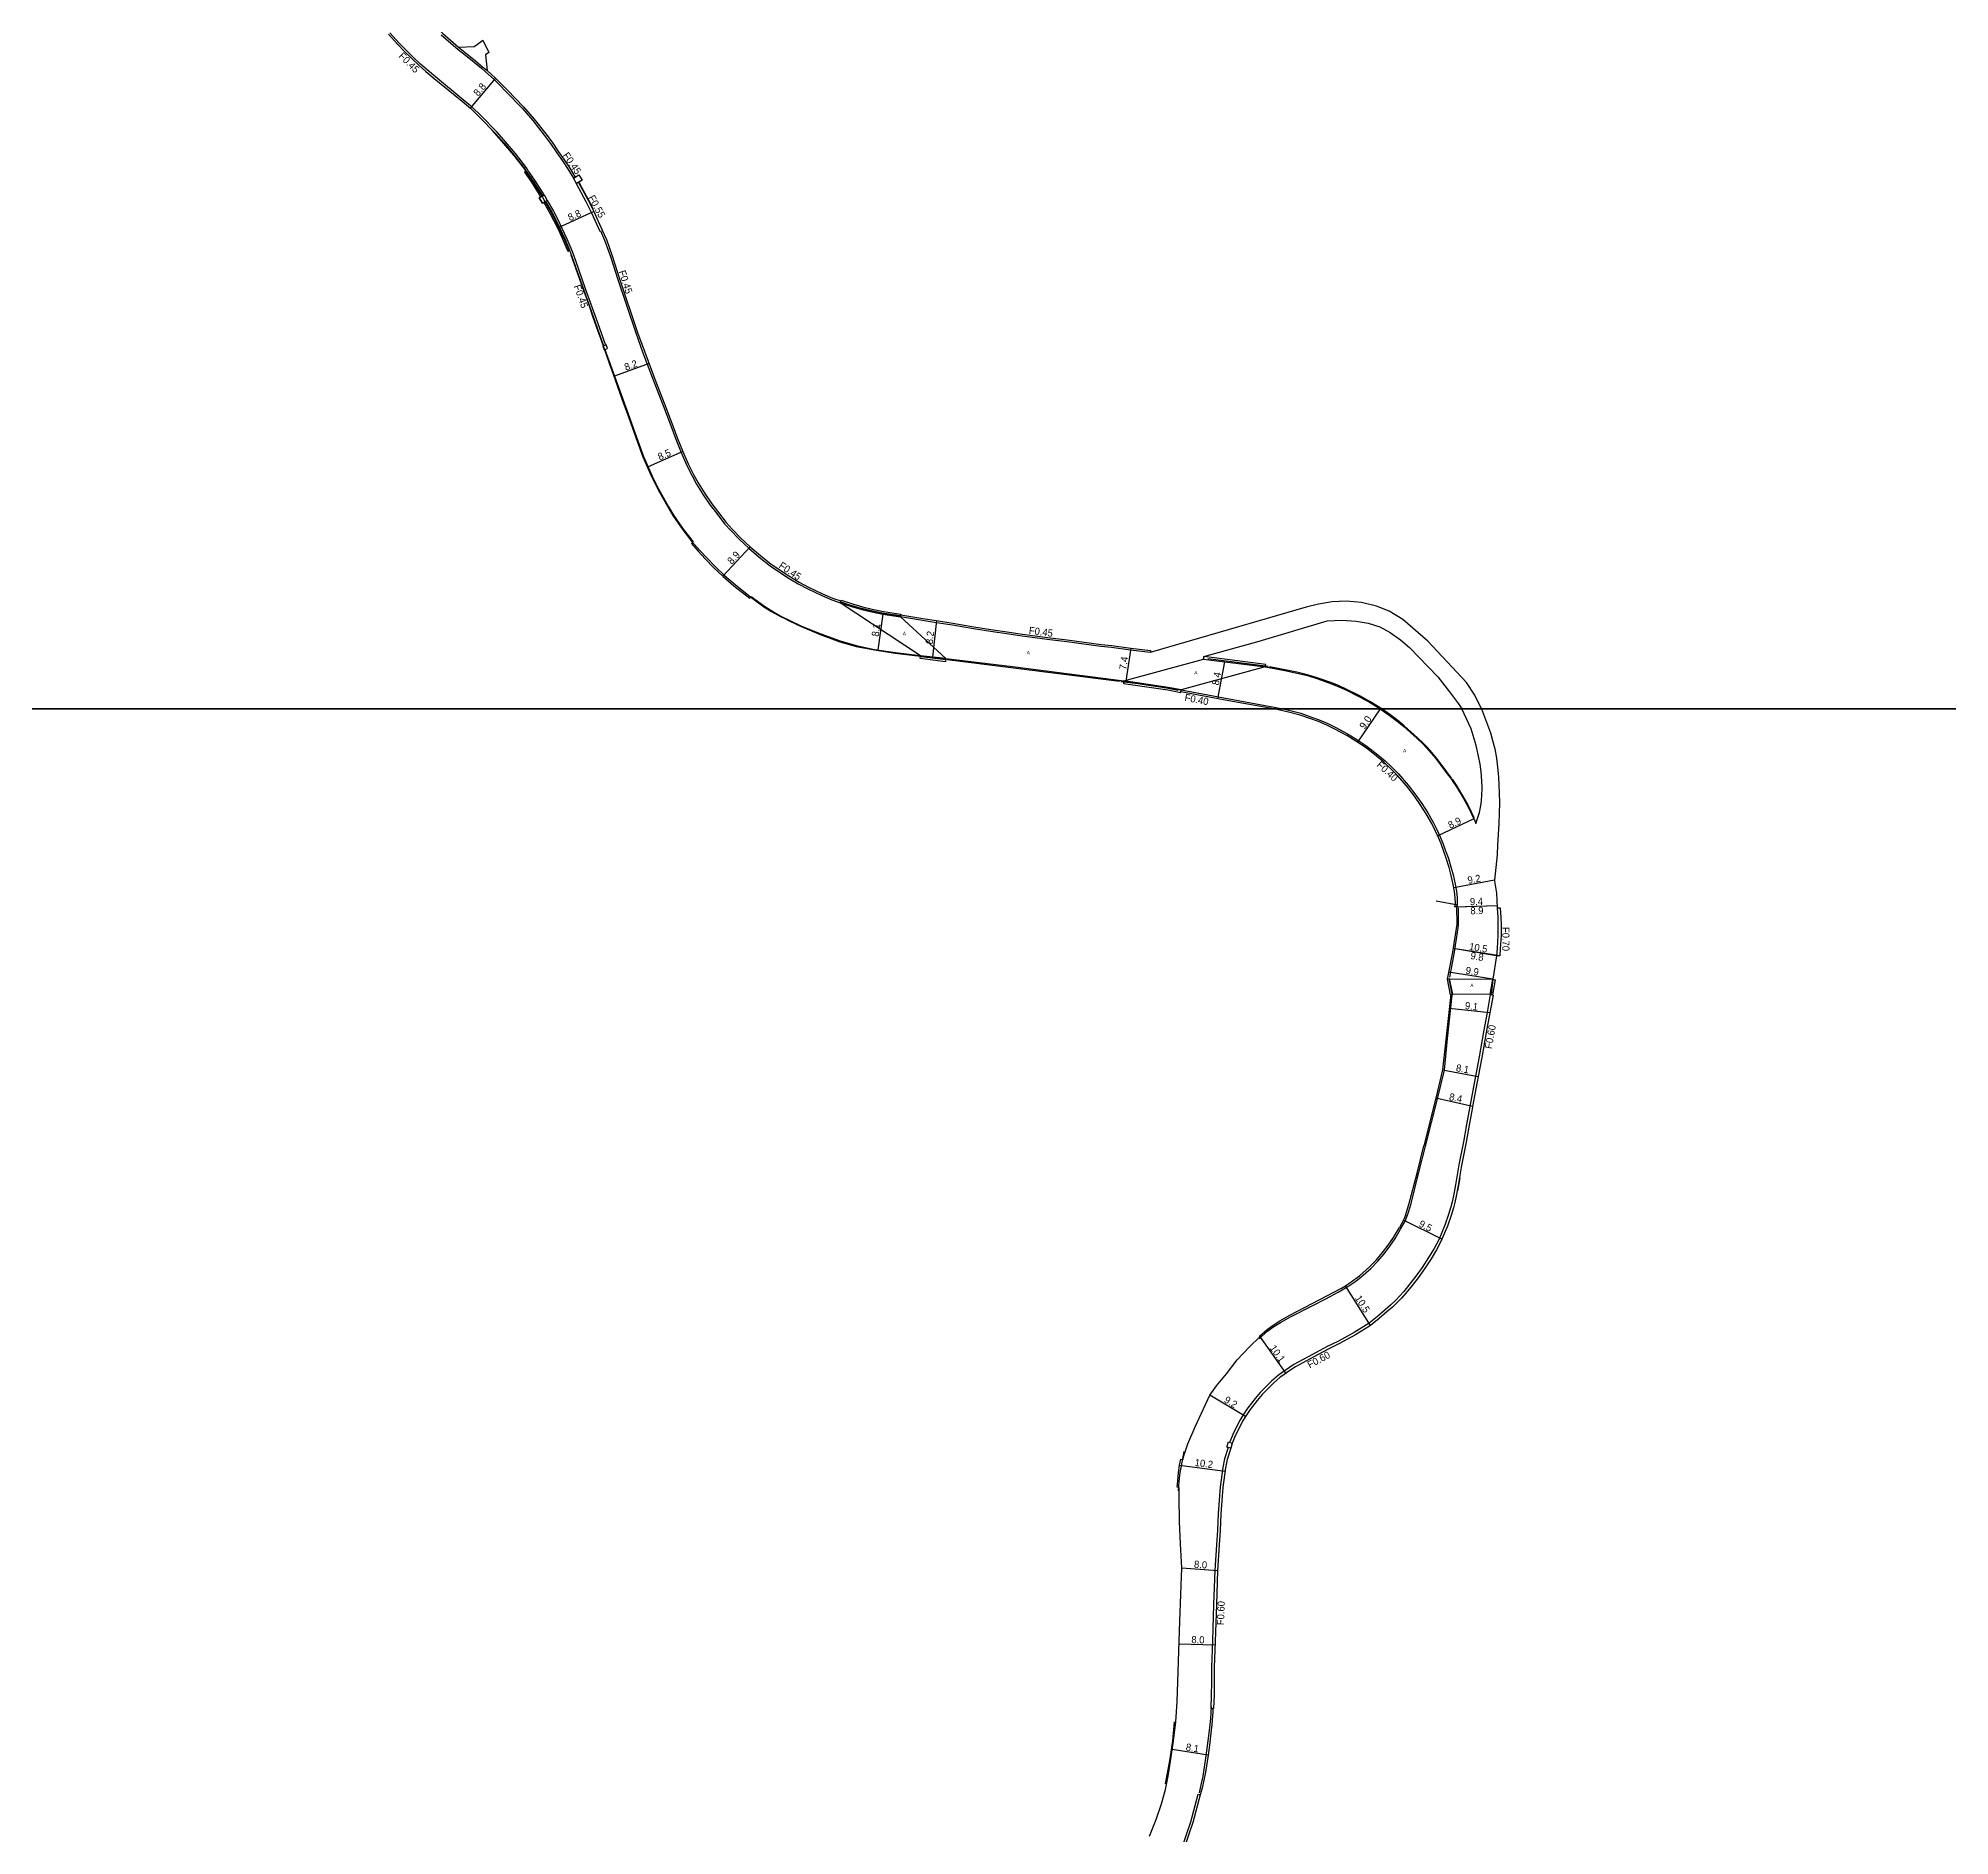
# Model space of a CAD drawing. Header units: metres. Extents: x 4000 to 8000, y -96000 to -93000.
# Drawn here: x 5623.2 to 6048.3, y -94450.6 to -94050.9 of the extents above; entities that cross this region are included whole.
import ezdxf

# ---------------------------------------------------------------- set-up
doc = ezdxf.new("R2010")
doc.units = ezdxf.units.M
doc.header["$LTSCALE"] = 2.5
for name, color, linetype in [('側溝・桝', 7, 'Continuous'), ('図郭', 7, 'Continuous'), ('幅員', 7, 'Continuous'), ('歩道・分離帯・安全施設', 7, 'Continuous'), ('舗装', 7, 'Continuous'), ('道路', 7, 'Continuous')]:
    doc.layers.add(name, color=color, linetype=linetype)
doc.styles.get("Standard").update_dxf_attribs({"font": ''})
doc.styles.add('YOKO_DECO', font='')
doc.styles.get('Standard').set_extended_font_data('@MS PGothic')
doc.styles.get('YOKO_DECO').set_extended_font_data('MS PGothic')

msp = doc.modelspace()

# ---------------------------------------------------------------- linework, layer by layer
at = {"layer": '側溝・桝'}
for points in [[(5735.67, -94085.71), (5735.31, -94085.12), (5733.6, -94082.4), (5732.08, -94080.18), (5731.76, -94079.67), (5729.3, -94076.5), (5727.13, -94073.89), (5725.22, -94071.78), (5721.63, -94068.08), (5719.67, -94066.19), (5717.72, -94064.53), (5711.54, -94059.48), (5709.69, -94057.9), (5708.22, -94056.61), (5706.48, -94054.98), (5704.9, -94053.41), (5703.47, -94051.95), (5701.41, -94049.7)], [(5712.81, -94050.1), (5716.56, -94053.35), (5718.22, -94054.66), (5720.16, -94056.22), (5721.75, -94057.53), (5722.67, -94058.35), (5724.61, -94060.04), (5725.86, -94061.29), (5727.21, -94062.73), (5730.78, -94066.4), (5733.17, -94069.17), (5735.72, -94072.39), (5737.1, -94074.27), (5738.55, -94076.37), (5739.77, -94078.16), (5741.02, -94080.02), (5742.21, -94081.96)], [(5716.63, -94052.82), (5718.49, -94054.32), (5720.44, -94055.88), (5722.03, -94057.2), (5723, -94058.06)], [(5731.73, -94080.42), (5733.24, -94082.63), (5734.95, -94085.34), (5735.3, -94085.93)], [(5742.92, -94083.16), (5742.85, -94083.19), (5744.99, -94087.14), (5746.25, -94089.67), (5748.12, -94093.76), (5748.23, -94093.71), (5749.15, -94095.75), (5750.42, -94099.38), (5752.07, -94104.49), (5756.08, -94116.41), (5757.66, -94120.8), (5759.95, -94126.86), (5762.14, -94132.56), (5763.93, -94137.2), (5764.97, -94140.02), (5766.16, -94142.95), (5767.36, -94145.72), (5768.58, -94148.19), (5769.59, -94149.99), (5771.09, -94152.37), (5772.61, -94154.66), (5774.09, -94156.55), (5775.8, -94158.81), (5777.21, -94160.33), (5779.04, -94162.24), (5781.22, -94164.26), (5783.5, -94166.22), (5785.95, -94168.15), (5789.85, -94170.75), (5792.2, -94172.19), (5794.33, -94173.32), (5797.45, -94174.78), (5799.7, -94175.76), (5801.15, -94176.25), (5801.56, -94176.39)], [(5736.02, -94087.15), (5737.4, -94089.54), (5738.29, -94091.26), (5739.27, -94093.25), (5740.36, -94095.65), (5741.03, -94097.23), (5741.36, -94098.02)], [(5736.39, -94086.93), (5737.77, -94089.34), (5738.67, -94091.06), (5739.65, -94093.07), (5740.75, -94095.47), (5741.43, -94097.06), (5741.99, -94098.43), (5742.65, -94100.26), (5744.85, -94106.51), (5747.55, -94114.08), (5749.31, -94119.11)], [(5870.49, -94187.43), (5866.07, -94186.91), (5861.85, -94186.35), (5859.48, -94186.1), (5851.96, -94185.11), (5847.57, -94184.54), (5841.5, -94183.77), (5838.08, -94183.26), (5835.9, -94182.95), (5831.19, -94182.19), (5826.49, -94181.4), (5822.91, -94180.82), (5819.83, -94180.34), (5814.93, -94179.53)], [(5877.35, -94195.75), (5888.02, -94197.79), (5898.05, -94199.58), (5899.94, -94200)], [(5899.94, -94200), (5901.28, -94200.3), (5903.93, -94200.97), (5906.35, -94201.8), (5908.06, -94202.43), (5909.94, -94203.21), (5911.74, -94204.1), (5914.37, -94205.56), (5916.4, -94206.77), (5918.69, -94208.34), (5921.06, -94210.18), (5922.7, -94211.56), (5924.14, -94212.89), (5925.66, -94214.45), (5927.81, -94216.93), (5929.54, -94219.15), (5930.87, -94221.02), (5932.17, -94223.13), (5933.45, -94225.31), (5934.19, -94226.82), (5934.94, -94228.41), (5935.56, -94229.86), (5936.14, -94231.54), (5936.7, -94233.06), (5937.32, -94235.14), (5937.81, -94236.9), (5938.25, -94238.97), (5938.54, -94240.49), (5938.7, -94242), (5938.73, -94243.22), (5938.65, -94244)], [(5947.58, -94244.26), (5947.73, -94246.39), (5947.77, -94248.11), (5947.78, -94250.33), (5947.58, -94253.27), (5947.48, -94254.89)], [(5946.09, -94263.51), (5945.36, -94267.49), (5944.59, -94271.82), (5943.58, -94277.36), (5942.57, -94282.83), (5941.51, -94288.4), (5940.78, -94292.43), (5940.09, -94296.24), (5939.08, -94301.4), (5938.35, -94305.83), (5937.9, -94308.24), (5937.63, -94309.63), (5937.33, -94310.74), (5936.81, -94312.41), (5936, -94314.75), (5934.63, -94318.01), (5933.59, -94319.96), (5932.38, -94321.98), (5930.97, -94324.17), (5929.53, -94326.11), (5928.2, -94327.85), (5926.87, -94329.55), (5925.9, -94330.58), (5925.1, -94331.44), (5923.93, -94332.58), (5922.72, -94333.63), (5921, -94335.09), (5919.12, -94336.58), (5915.83, -94338.63), (5912.16, -94340.62), (5909.79, -94341.78), (5906.55, -94343.54), (5902.42, -94345.76), (5900.47, -94347.08), (5898.98, -94348.13), (5897.44, -94349.5), (5896.08, -94350.79), (5894.88, -94352.02), (5893.78, -94353.36), (5892.2, -94355.38), (5891.12, -94356.97), (5890.47, -94358.09), (5889.59, -94359.79), (5888.84, -94361.35), (5888.17, -94362.93), (5888.13, -94363.06)], [(5887.77, -94364.2), (5887.02, -94366.74), (5886.59, -94368.63), (5886.02, -94373.07), (5885.58, -94378.91), (5885.42, -94382.63), (5885.22, -94385.84), (5884.8, -94391.58), (5884.56, -94399.14), (5884.28, -94407.24), (5884.1, -94413.16), (5884.1, -94416.58), (5884.05, -94419.22), (5883.95, -94422.22), (5884.4, -94422.23)], [(5877.25, -94453.94), (5878.64, -94450.04), (5879.47, -94447.46), (5881.15, -94441.29), (5881.6, -94441.42)]]:
    msp.add_lwpolyline(points, dxfattribs=at)
for points in [[(5744.13, -94082.44), (5742.92, -94083.16), (5742.21, -94081.96), (5743.42, -94081.24)], [(5735.34, -94087.55), (5734.62, -94086.33), (5735.67, -94085.71), (5736.39, -94086.93)], [(5749.46, -94119.05), (5748.72, -94119.31), (5749.02, -94120.15), (5749.76, -94119.89)], [(5888.71, -94363.24), (5888.36, -94364.38), (5887.5, -94364.12), (5887.86, -94362.98)]]:
    msp.add_lwpolyline(points, close=True, dxfattribs=at)
at = {"layer": '図郭'}
for points in [[(5600, -94200), (6400, -94200), (6400, -93600), (5600, -93600)], [(5600, -94800), (6400, -94800), (6400, -94200), (5600, -94200)]]:
    msp.add_lwpolyline(points, close=True, dxfattribs=at)
at = {"layer": '幅員'}
for points in [[(5724.91, -94059.73), (5719.23, -94066.4)], [(5746.75, -94089.43), (5738.7, -94093.09)], [(5759.04, -94123.22), (5751.32, -94126.03)], [(5766.56, -94142.78), (5758.8, -94146.19)], [(5781.51, -94163.93), (5775.44, -94170.49)], [(5811.04, -94178.9), (5809.93, -94186.89)], [(5822.98, -94180.37), (5822.02, -94188.46)], [(5866.12, -94186.46), (5865.04, -94193.81)], [(5886.99, -94189.49), (5885.42, -94197.72)], [(5921.63, -94200), (5916.59, -94207.41)], [(5942.46, -94224.46), (5934.39, -94228.23)], [(5947, -94238.07), (5937.98, -94239.75)], [(5938.21, -94244.01), (5947.57, -94243.73)], [(5938.65, -94244), (5947.57, -94243.73)], [(5948.2, -94254.93), (5937.86, -94253.26)], [(5947.48, -94254.89), (5937.86, -94253.26)], [(5946.62, -94260.12), (5936.84, -94258.51)], [(5945.96, -94267.6), (5936.95, -94266.6)], [(5935.43, -94280.24), (5943.4, -94281.72)], [(5942.14, -94288.38), (5933.94, -94286.57)], [(5935.33, -94317.93), (5926.82, -94313.7)], [(5919.47, -94337.08), (5913.86, -94328.25)], [(5894.77, -94339.49), (5900.6, -94347.74)], [(5891.64, -94357.3), (5883.75, -94352.56)], [(5876.98, -94368.14), (5887.1, -94369.45)], [(5877.46, -94391.01), (5885.42, -94391.58)], [(5876.92, -94407.87), (5884.87, -94408.13)], [(5883.34, -94432.65), (5875.37, -94431.34)]]:
    msp.add_lwpolyline(points, dxfattribs=at)
at = {"layer": '歩道・分離帯・安全施設'}
for points, elevation in [([(5724.05, -94071.28), (5726.7, -94074.27), (5728.87, -94076.85), (5731.3, -94080.01), (5731.73, -94080.63), (5733.12, -94082.72), (5734.83, -94085.42), (5735.31, -94086.21), (5735.79, -94087.01), (5737.28, -94089.61), (5738.16, -94091.32), (5739.14, -94093.3), (5740.23, -94095.7), (5740.9, -94097.27), (5741.23, -94098.08)], 220.44), ([(5743.5, -94083.02), (5745.57, -94086.84), (5746.59, -94088.88)], 218.53), ([(5741.66, -94099.06), (5743.12, -94103.16), (5744.44, -94106.9), (5745.61, -94110.16), (5746.49, -94112.65), (5747.65, -94115.97), (5748.28, -94117.76), (5749.4, -94120.97), (5750.26, -94123.37), (5751.08, -94125.58), (5751.97, -94128.1), (5753.08, -94131.25), (5754.22, -94134.44), (5756.4, -94140.44), (5757.66, -94143.93), (5759.57, -94148.3), (5761.06, -94151.28), (5763.14, -94154.95), (5764.35, -94156.96), (5766.53, -94160.14), (5768.48, -94162.66), (5770.31, -94164.75), (5771.79, -94166.34), (5773.77, -94168.37), (5775.83, -94170.32), (5778.16, -94172.32), (5781.61, -94175.1), (5784.54, -94177.27), (5786.24, -94178.33), (5788.27, -94179.47), (5789.06, -94179.84), (5790.36, -94180.46), (5792.74, -94181.59), (5797.11, -94183.46), (5801.45, -94185.05), (5805.05, -94186.1), (5809.15, -94186.88), (5813.79, -94187.57), (5819.35, -94188.29)], 216.88), ([(5814.92, -94179.31), (5810.86, -94178.69), (5808.16, -94178.13), (5806, -94177.6), (5803.48, -94176.85), (5801.75, -94176.27)], 207.07), ([(5819.53, -94188.34), (5825.02, -94189.04)], 207.03), ([(5825.28, -94189), (5839.49, -94190.8), (5863.63, -94193.83)], 206.24), ([(5896.68, -94190.54), (5883.26, -94188.84)], 200.23), ([(5921.96, -94200), (5921.63, -94199.77), (5919.33, -94198.36), (5917.08, -94197.12), (5914.02, -94195.58), (5912.5, -94194.88), (5910.85, -94194.21), (5907.61, -94193.07), (5905.46, -94192.41), (5903.1, -94191.84), (5900.83, -94191.35), (5896.96, -94190.63)], 197.98), ([(5863.91, -94193.9), (5867.73, -94194.34), (5874.06, -94195.31), (5876.65, -94195.79)], 202.89), ([(5937.43, -94215.37), (5936.42, -94214), (5935.17, -94212.3), (5934.12, -94210.93), (5933.11, -94209.72), (5932.13, -94208.59), (5931.19, -94207.62), (5929.93, -94206.41), (5928.45, -94205.09), (5926.97, -94203.79), (5925.51, -94202.58), (5923.74, -94201.25), (5921.96, -94200)], 196.44), ([(5942.51, -94224.19), (5941.52, -94222.17), (5940.7, -94220.55), (5939.76, -94218.92), (5938.69, -94217.19), (5937.66, -94215.6)], 196.07), ([(5938.84, -94243.65), (5934.04, -94242.75)], 194.34), ([(5937.06, -94259.65), (5938.11, -94254.05), (5938.82, -94249.6), (5938.93, -94248.71), (5939, -94247.95), (5939.03, -94247.14), (5939.03, -94246.46), (5939, -94244.26)], 192.99), ([(5937.62, -94263.36), (5936.93, -94260.04)], 193.47), ([(5946.32, -94263.49), (5946.75, -94260.15)], 193.87), ([(5894.76, -94340.03), (5895.21, -94339.57), (5896.64, -94338.3), (5897.95, -94337.33), (5899.41, -94336.44), (5901.67, -94335.2), (5906.64, -94332.63), (5909.55, -94331.13), (5912.26, -94329.7), (5914.43, -94328.39), (5916.17, -94327.2), (5916.66, -94326.84), (5917.27, -94326.37), (5919.5, -94324.41), (5921.06, -94322.8), (5922.46, -94321.14), (5923.73, -94319.46), (5924.91, -94317.78), (5926.11, -94315.66), (5927.18, -94313.87), (5927.72, -94312.31), (5928.38, -94310.27), (5930.14, -94303.27), (5931.71, -94297.21), (5934.34, -94286.66), (5935.9, -94280.32), (5936.59, -94273.25), (5937.64, -94263.68)], 191.07), ([(5938.87, -94307.13), (5939.37, -94304.27)], 192.42), ([(5876.77, -94373.85), (5876.94, -94371.76), (5877.15, -94369.79), (5877.43, -94368.26), (5878, -94365.12)], 190.5), ([(5881.39, -94440.98), (5881.74, -94439.56), (5882.21, -94437.32), (5882.56, -94435.31), (5882.93, -94432.76), (5883.32, -94429.46), (5883.7, -94426.58), (5883.92, -94424.48), (5884.1, -94421.91)], 186.35), ([(5875.77, -94425.22), (5875.45, -94429.43), (5874.85, -94433.46), (5873.81, -94439.01)], 187.03)]:
    msp.add_lwpolyline(points, dxfattribs=dict(at, elevation=elevation))
at = {"layer": '舗装'}
for points, elevation in [([(5819.42, -94188.16), (5801.56, -94176.39)], 206.02), ([(5814.93, -94179.53), (5825.02, -94188.82)], 206.02), ([(5864.6, -94193.74), (5882.35, -94188.9)], 201.8), ([(5896.06, -94190.64), (5877.35, -94195.75)], 199.22), ([(5937.05, -94259.98), (5946.62, -94260.12)], 192.15), ([(5946.09, -94263.51), (5937.77, -94263.42)], 192.43)]:
    msp.add_lwpolyline(points, dxfattribs=dict(at, elevation=elevation))
at = {"layer": '道路'}
for points, elevation in [([(5697.52, -94030.52), (5696.06, -94028.42), (5695.76, -94028.6), (5697.41, -94031.29), (5698.98, -94033.66), (5700.4, -94035.66), (5702.21, -94038.09), (5703.56, -94039.82), (5705.41, -94042.03), (5708.75, -94045.68), (5710.97, -94047.84), (5713.1, -94049.77), (5716.63, -94052.82), (5720.12, -94052.73), (5720.88, -94052.17), (5722.08, -94051.27)], 225.26), ([(5701.08, -94050), (5703.15, -94052.25), (5704.59, -94053.73), (5706.18, -94055.3), (5707.92, -94056.93), (5709.39, -94058.24), (5711.26, -94059.82), (5717.44, -94064.88), (5719.37, -94066.52), (5721.32, -94068.4), (5724.89, -94072.08), (5726.79, -94074.18), (5728.96, -94076.77), (5731.4, -94079.93), (5731.73, -94080.42), (5731.34, -94080.66), (5732.86, -94082.88), (5734.56, -94085.58), (5734.91, -94086.16), (5734.62, -94086.33), (5735.34, -94087.55), (5735.63, -94087.38), (5737, -94089.76), (5737.89, -94091.46), (5738.86, -94093.44), (5739.94, -94095.83), (5740.61, -94097.4), (5740.94, -94098.19), (5741.36, -94098.02), (5741.59, -94098.58), (5742.25, -94100.41), (5744.45, -94106.65), (5747.15, -94114.23), (5748.9, -94119.25), (5748.72, -94119.31), (5749.02, -94120.15), (5749.16, -94120.1), (5754.36, -94134.4), (5756.53, -94140.39), (5757.79, -94143.88), (5759.7, -94148.24), (5761.19, -94151.21), (5763.27, -94154.88), (5764.47, -94156.89), (5766.65, -94160.06), (5768.83, -94162.88), (5768.44, -94163.21), (5769.98, -94164.94), (5771.47, -94166.64), (5773.47, -94168.66), (5775.54, -94170.58), (5777.86, -94172.62), (5781.43, -94175.34), (5781.7, -94174.99), (5784.67, -94177.15), (5786.32, -94178.21), (5788.33, -94179.37), (5792.81, -94181.49), (5797.19, -94183.28), (5801.5, -94184.85), (5805.09, -94185.86), (5809.16, -94186.78), (5813.81, -94187.43), (5819.34, -94188.15), (5819.42, -94188.16), (5825.02, -94188.82), (5839.84, -94190.57), (5864.6, -94193.74), (5874.48, -94195.2), (5877.35, -94195.75)], 225.8), ([(5722.08, -94051.27), (5723.41, -94054.03)], 221.74), ([(5723.41, -94054.03), (5722.69, -94054.56), (5723, -94058.06)], 221.67), ([(5723, -94058.06), (5724.91, -94059.73), (5726.17, -94060.99), (5727.52, -94062.43), (5731.1, -94066.11), (5733.5, -94068.89), (5736.07, -94072.13), (5737.46, -94074.01), (5738.91, -94076.12), (5740.13, -94077.91), (5741.39, -94079.79), (5742.58, -94081.74), (5743.42, -94081.24), (5744.13, -94082.44), (5743.33, -94082.92)], 220.84), ([(5743.33, -94082.92), (5745.48, -94086.89), (5746.75, -94089.43), (5748.62, -94093.53)], 217.73), ([(5748.62, -94093.53), (5749.55, -94095.59), (5750.84, -94099.24), (5752.48, -94104.35), (5756.49, -94116.27)], 216.74), ([(5756.49, -94116.27), (5758.07, -94120.65), (5760.35, -94126.7), (5762.55, -94132.41), (5764.34, -94137.05), (5765.38, -94139.87), (5766.56, -94142.78), (5767.75, -94145.53), (5768.97, -94147.99), (5769.96, -94149.76), (5771.46, -94152.13), (5772.96, -94154.41), (5774.44, -94156.29), (5776.14, -94158.53), (5777.53, -94160.03), (5779.35, -94161.93), (5781.51, -94163.93), (5783.78, -94165.88), (5786.21, -94167.8), (5790.08, -94170.38), (5792.41, -94171.81), (5794.52, -94172.93), (5797.62, -94174.38), (5799.85, -94175.35), (5801.68, -94175.97), (5801.56, -94176.39)], 214.46), ([(5814.93, -94179.53), (5811.04, -94178.9), (5808.53, -94178.39), (5806.34, -94177.87), (5804.08, -94177.21), (5801.56, -94176.39)], 206.02), ([(5814.93, -94179.53), (5815.01, -94179.08), (5819.9, -94179.89), (5822.98, -94180.37), (5826.56, -94180.95), (5831.27, -94181.74), (5835.97, -94182.5), (5838.15, -94182.8), (5841.56, -94183.32), (5847.62, -94184.09), (5852.02, -94184.66), (5859.53, -94185.64), (5861.91, -94185.89), (5866.12, -94186.46), (5870.54, -94186.97), (5870.49, -94187.43)], 206.02), ([(5896.06, -94190.64), (5877.35, -94195.75), (5874.48, -94195.2), (5864.6, -94193.74), (5882.35, -94188.9)], 199.22), ([(5882.35, -94188.9), (5896.06, -94190.64), (5896.93, -94190.82), (5900.79, -94191.54), (5903.06, -94192.02), (5905.41, -94192.59), (5907.55, -94193.24), (5910.79, -94194.39), (5912.42, -94195.05), (5913.94, -94195.75), (5916.99, -94197.28), (5919.24, -94198.52), (5921.53, -94199.93), (5921.63, -94200)], 200.3), ([(5898.02, -94200), (5897.97, -94199.99), (5887.94, -94198.2), (5877.27, -94196.16), (5877.35, -94195.75)], 198.39), ([(5938.21, -94244.01), (5938.32, -94243.23), (5938.29, -94242.03), (5938.13, -94240.56), (5937.85, -94239.05), (5937.41, -94237), (5936.92, -94235.26), (5936.3, -94233.2), (5935.75, -94231.67), (5935.17, -94230.01), (5934.56, -94228.58), (5933.82, -94227), (5933.09, -94225.51), (5931.81, -94223.34), (5930.52, -94221.25), (5929.2, -94219.4), (5927.49, -94217.19), (5925.35, -94214.73), (5923.85, -94213.18), (5922.42, -94211.87), (5920.8, -94210.51), (5918.45, -94208.67), (5916.18, -94207.13), (5914.17, -94205.92), (5911.55, -94204.47), (5909.76, -94203.59), (5907.91, -94202.82), (5906.21, -94202.19), (5903.81, -94201.37), (5901.18, -94200.7), (5898.02, -94200)], 193.25), ([(5921.63, -94200), (5923.63, -94201.4), (5925.4, -94202.72), (5926.84, -94203.93), (5928.32, -94205.23), (5929.81, -94206.55), (5931.05, -94207.76), (5932, -94208.72), (5932.97, -94209.84), (5933.97, -94211.05), (5935.02, -94212.42), (5936.27, -94214.11), (5937.61, -94215.87), (5937.63, -94215.9), (5938.55, -94217.33), (5940.03, -94219.75), (5941.21, -94221.92), (5942.46, -94224.46), (5942.56, -94224.68), (5942.9, -94225.46)], 197.18), ([(5947, -94238.07), (5947.05, -94238.27), (5947.49, -94241), (5947.58, -94244.26), (5948.3, -94244.21), (5948.45, -94246.36), (5948.49, -94248.11), (5948.5, -94250.35), (5948.3, -94253.32), (5948.2, -94254.93), (5947.48, -94254.89), (5946.62, -94260.12), (5946.09, -94263.51), (5946.69, -94263.62), (5945.96, -94267.6), (5945.19, -94271.93), (5944.18, -94277.47), (5943.4, -94281.72), (5943.17, -94282.94), (5942.14, -94288.38), (5942.11, -94288.51), (5941.38, -94292.54), (5940.69, -94296.35), (5939.68, -94301.51), (5938.95, -94305.93), (5938.5, -94308.35), (5938.23, -94309.77), (5937.92, -94310.92), (5937.39, -94312.6), (5936.57, -94314.97), (5935.33, -94317.93), (5935.18, -94318.28), (5934.12, -94320.27), (5932.9, -94322.3), (5931.47, -94324.52), (5930.02, -94326.48), (5928.68, -94328.22), (5927.34, -94329.94), (5926.35, -94331), (5925.54, -94331.86), (5924.34, -94333.03), (5923.11, -94334.09), (5921.39, -94335.56), (5919.47, -94337.08), (5916.14, -94339.16), (5912.43, -94341.17), (5910.07, -94342.32), (5906.85, -94344.08), (5902.76, -94346.27), (5900.82, -94347.58), (5900.6, -94347.74), (5899.36, -94348.61), (5897.85, -94349.95), (5896.51, -94351.23), (5895.33, -94352.43), (5894.25, -94353.74), (5892.69, -94355.74), (5891.64, -94357.3), (5891.01, -94358.39), (5890.14, -94360.06), (5889.39, -94361.6), (5888.74, -94363.14), (5888.31, -94364.56), (5887.61, -94366.89), (5887.2, -94368.73), (5886.63, -94373.13), (5886.19, -94378.95), (5886.03, -94382.67), (5885.83, -94385.88), (5885.41, -94391.61), (5885.17, -94399.16), (5884.9, -94407.26), (5884.71, -94413.17), (5884.72, -94416.59), (5884.66, -94419.24), (5884.56, -94422.24), (5884.4, -94422.23), (5884.37, -94423), (5884.17, -94425.78), (5883.97, -94427.74), (5883.64, -94430.43), (5883.34, -94432.65), (5882.75, -94436.42), (5882, -94440), (5881.6, -94441.42), (5879.92, -94447.59), (5879.08, -94450.19), (5877.69, -94454.11)], 194.11), ([(5937.29, -94263.52), (5937.77, -94263.42), (5937.05, -94259.98), (5936.58, -94260.07), (5936.83, -94258.58), (5937.73, -94254.07), (5938.73, -94247.87), (5938.65, -94244), (5938.21, -94244.01)], 190.3), ([(5937.29, -94263.52), (5935.43, -94280.24), (5933.94, -94286.57), (5931.27, -94297.13)], 192.34), ([(5927.99, -94310.19), (5929.8, -94303.19), (5931.27, -94297.13)], 190.3), ([(5927.21, -94312.65), (5926.82, -94313.7), (5925.91, -94315.27)], 190.3), ([(5927.21, -94312.65), (5927.99, -94310.19)], 190.3), ([(5897.79, -94337.03), (5899.28, -94336.09), (5901.54, -94334.78), (5906.51, -94332.17), (5913.03, -94328.78), (5913.86, -94328.25), (5915.17, -94327.42), (5917, -94326.02), (5919.21, -94324.07), (5920.76, -94322.48), (5922.14, -94320.85), (5923.38, -94319.24), (5924.53, -94317.56), (5925.91, -94315.27)], 190.3), ([(5894.86, -94339.61), (5894.77, -94339.49), (5896.47, -94338), (5897.79, -94337.03)], 190.3), ([(5887.44, -94347.86), (5889.82, -94344.76), (5892.55, -94341.85), (5894.86, -94339.61)], 189.82), ([(5882.28, -94355.65), (5883.75, -94352.56), (5885.18, -94350.48), (5887.44, -94347.86)], 189.82), ([(5877.76, -94366.89), (5877.89, -94366.29), (5878.82, -94363.44), (5880.46, -94359.64), (5882.28, -94355.65)], 189.82), ([(5870.32, -94450.62), (5871.81, -94446.95), (5873.01, -94443.48), (5873.86, -94440.23), (5874.43, -94437.31), (5875.02, -94433.5), (5875.68, -94429.45), (5876.13, -94425.22), (5876.48, -94420.78), (5877.08, -94402.83), (5877.46, -94391.01), (5877.17, -94385.66), (5877.01, -94380.64), (5876.93, -94375.3), (5876.9, -94374.11), (5876.91, -94373.09), (5876.49, -94373.06), (5876.57, -94371.65), (5876.73, -94369.8), (5876.98, -94368.14), (5877.28, -94366.79), (5877.76, -94366.89)], 173.8)]:
    msp.add_lwpolyline(points, dxfattribs=dict(at, elevation=elevation))
for points, elevation in [([(5801.72, -94175.82), (5804.24, -94176.63), (5806.49, -94177.28), (5808.65, -94177.79), (5811.15, -94178.3), (5815.03, -94178.93), (5814.93, -94179.53), (5811.04, -94178.9), (5808.53, -94178.39), (5806.34, -94177.87), (5804.08, -94177.21), (5801.56, -94176.39)], 207.48), ([(5814.93, -94179.53), (5825.02, -94188.82), (5819.42, -94188.16), (5801.56, -94176.39), (5804.08, -94177.21), (5806.34, -94177.87), (5808.53, -94178.39), (5811.04, -94178.9)], 206.02), ([(5819.42, -94188.16), (5825.02, -94188.82), (5824.94, -94189.49), (5819.34, -94188.82)], 206.13), ([(5882.35, -94188.9), (5896.06, -94190.64), (5896.15, -94190.1), (5882.42, -94188.37)], 200.57), ([(5877.35, -94195.75), (5874.48, -94195.2), (5864.6, -94193.74), (5864.52, -94194.32), (5874.39, -94195.78), (5877.24, -94196.32)], 200.89), ([(5937.77, -94263.42), (5937.05, -94259.98), (5936.46, -94260.1), (5937.18, -94263.54)], 192.34), ([(5946.09, -94263.51), (5937.77, -94263.42), (5937.05, -94259.98), (5946.62, -94260.12)], 192.43), ([(5946.09, -94263.51), (5946.62, -94260.12), (5947.14, -94260.2), (5946.61, -94263.6)], 192.64)]:
    msp.add_lwpolyline(points, close=True, dxfattribs=dict(at, elevation=elevation))
for points in [[(5944.15, -94200), (5942.68, -94196.96), (5940.8, -94194.12), (5932.2, -94184.9), (5926.67, -94180.08), (5923.6, -94178.28), (5920.76, -94177.15), (5917.41, -94176.31), (5914.01, -94176.05), (5910.9, -94176.19), (5907.85, -94176.72), (5905.13, -94177.39), (5870.49, -94187.43)], [(5882.35, -94188.9), (5882.42, -94188.37), (5894.72, -94184.96), (5909.82, -94180.44), (5913.09, -94180.26), (5916.26, -94180.49), (5918.9, -94180.96), (5921.54, -94181.78), (5923.79, -94183.02), (5926.15, -94184.6), (5928.09, -94186.37), (5934.45, -94192.87), (5937.05, -94196.2), (5939.01, -94198.89), (5939.73, -94200)], [(5921.82, -94200), (5921.54, -94199.81)], [(5942.9, -94225.46), (5943.69, -94223), (5944.05, -94221.1), (5944.21, -94219.29), (5944.28, -94217.57), (5944.19, -94216.02), (5944.05, -94213.96), (5943.81, -94212.26), (5943.43, -94210.53), (5942.91, -94208.13), (5941.85, -94204.44), (5939.73, -94200)], [(5944.15, -94200), (5946.1, -94205.35), (5946.6, -94207.01), (5947.07, -94208.89), (5947.44, -94210.93), (5947.7, -94212.97), (5947.88, -94215.07), (5948.08, -94218.65), (5948.13, -94220.87), (5948.07, -94223.23), (5947.95, -94225.51), (5947.83, -94227.95), (5947.66, -94230.23), (5947.58, -94232.46), (5947, -94238.07)]]:
    msp.add_lwpolyline(points, dxfattribs=at)

# ---------------------------------------------------------------- texts
at = {"layer": '側溝・桝'}
for s, rotation, p in [('F0.45', 315.2309, (5703.21, -94054.97)), ('F0.45', 304.2663, (5739.75, -94076.91)), ('F0.55', 298.4614, (5745.44, -94086.3)), ('F0.45', 287.8368, (5752.23, -94102.76)), ('F0.45', 289.4295, (5742.26, -94106)), ('F0.45', 326.3329, (5787.72, -94168.51)), ('F0.45', 352.7563, (5843.41, -94183.3)), ('F0.40', 349.2037, (5878.01, -94198.19)), ('F0.40', 317.4615, (5920.68, -94212.63)), ('F0.70', 270.1227, (5948.74, -94248.49)), ('F0.60', 79.7025, (5946.39, -94275.68)), ('F0.60', 28.1941, (5905.95, -94346.66)), ('F0.60', 88.058, (5886.87, -94403.74))]:
    msp.add_text(s, height=1.6, rotation=rotation, dxfattribs=at).set_placement(p)
at = {"layer": '幅員'}
for s, rotation, p in [('8.8', 49.5921, (5721.04, -94063.89)), ('8.8', 24.4703, (5741.44, -94091.57)), ('8.2', 19.9784, (5753.88, -94124.83)), ('8.5', 23.7078, (5761.4, -94144.77)), ('8.9', 47.2108, (5777.42, -94167.98)), ('8.1', 82.094, (5810.08, -94183.98)), ('8.2', 83.2432, (5822.1, -94185.67)), ('7.4', 81.5862, (5865.15, -94191.37)), ('8.4', 79.2037, (5885.71, -94194.84)), ('9.0', 55.7646, (5918.17, -94204.63)), ('8.9', 25.0793, (5937.16, -94226.66)), ('9.2', 10.5537, (5941.19, -94238.9)), ('9.4', 1.7297, (5941.58, -94243.66)), ('8.9', 1.7533, (5941.68, -94245.68)), ('10.5', 350.7944, (5941.29, -94253.56)), ('9.9', 350.6657, (5940.51, -94258.86)), ('9.8', 350.3772, (5941.59, -94255.59)), ('9.1', 353.6697, (5940.37, -94266.73)), ('8.1', 349.5327, (5938.35, -94280.53)), ('8.4', 347.5803, (5936.81, -94286.95)), ('9.5', 333.5567, (5930.04, -94315.02)), ('10.5', 302.4225, (5915.91, -94331.01)), ('10.1', 305.2359, (5896.94, -94342.13)), ('9.2', 328.9922, (5886.73, -94354.06)), ('10.2', 352.6285, (5880.29, -94368.31)), ('8.0', 355.9031, (5880.16, -94390.95)), ('8.0', 358.199, (5879.6, -94407.71)), ('8.1', 350.721, (5878.29, -94431.57))]:
    msp.add_text(s, height=1.6, rotation=rotation, dxfattribs=at).set_placement(p)
at = {"layer": '舗装', "style": 'YOKO_DECO'}
for p in [(5815.46, -94183.6, 205.52), (5843.03, -94187.87, 203.72), (5880.27, -94192.29, 200.64), (5926.68, -94209.63, 195.96), (5941.65, -94261.84, 192.32)]:
    msp.add_text('A', height=0.75, dxfattribs=at).set_placement(p)

doc.saveas('drawing.dxf')
